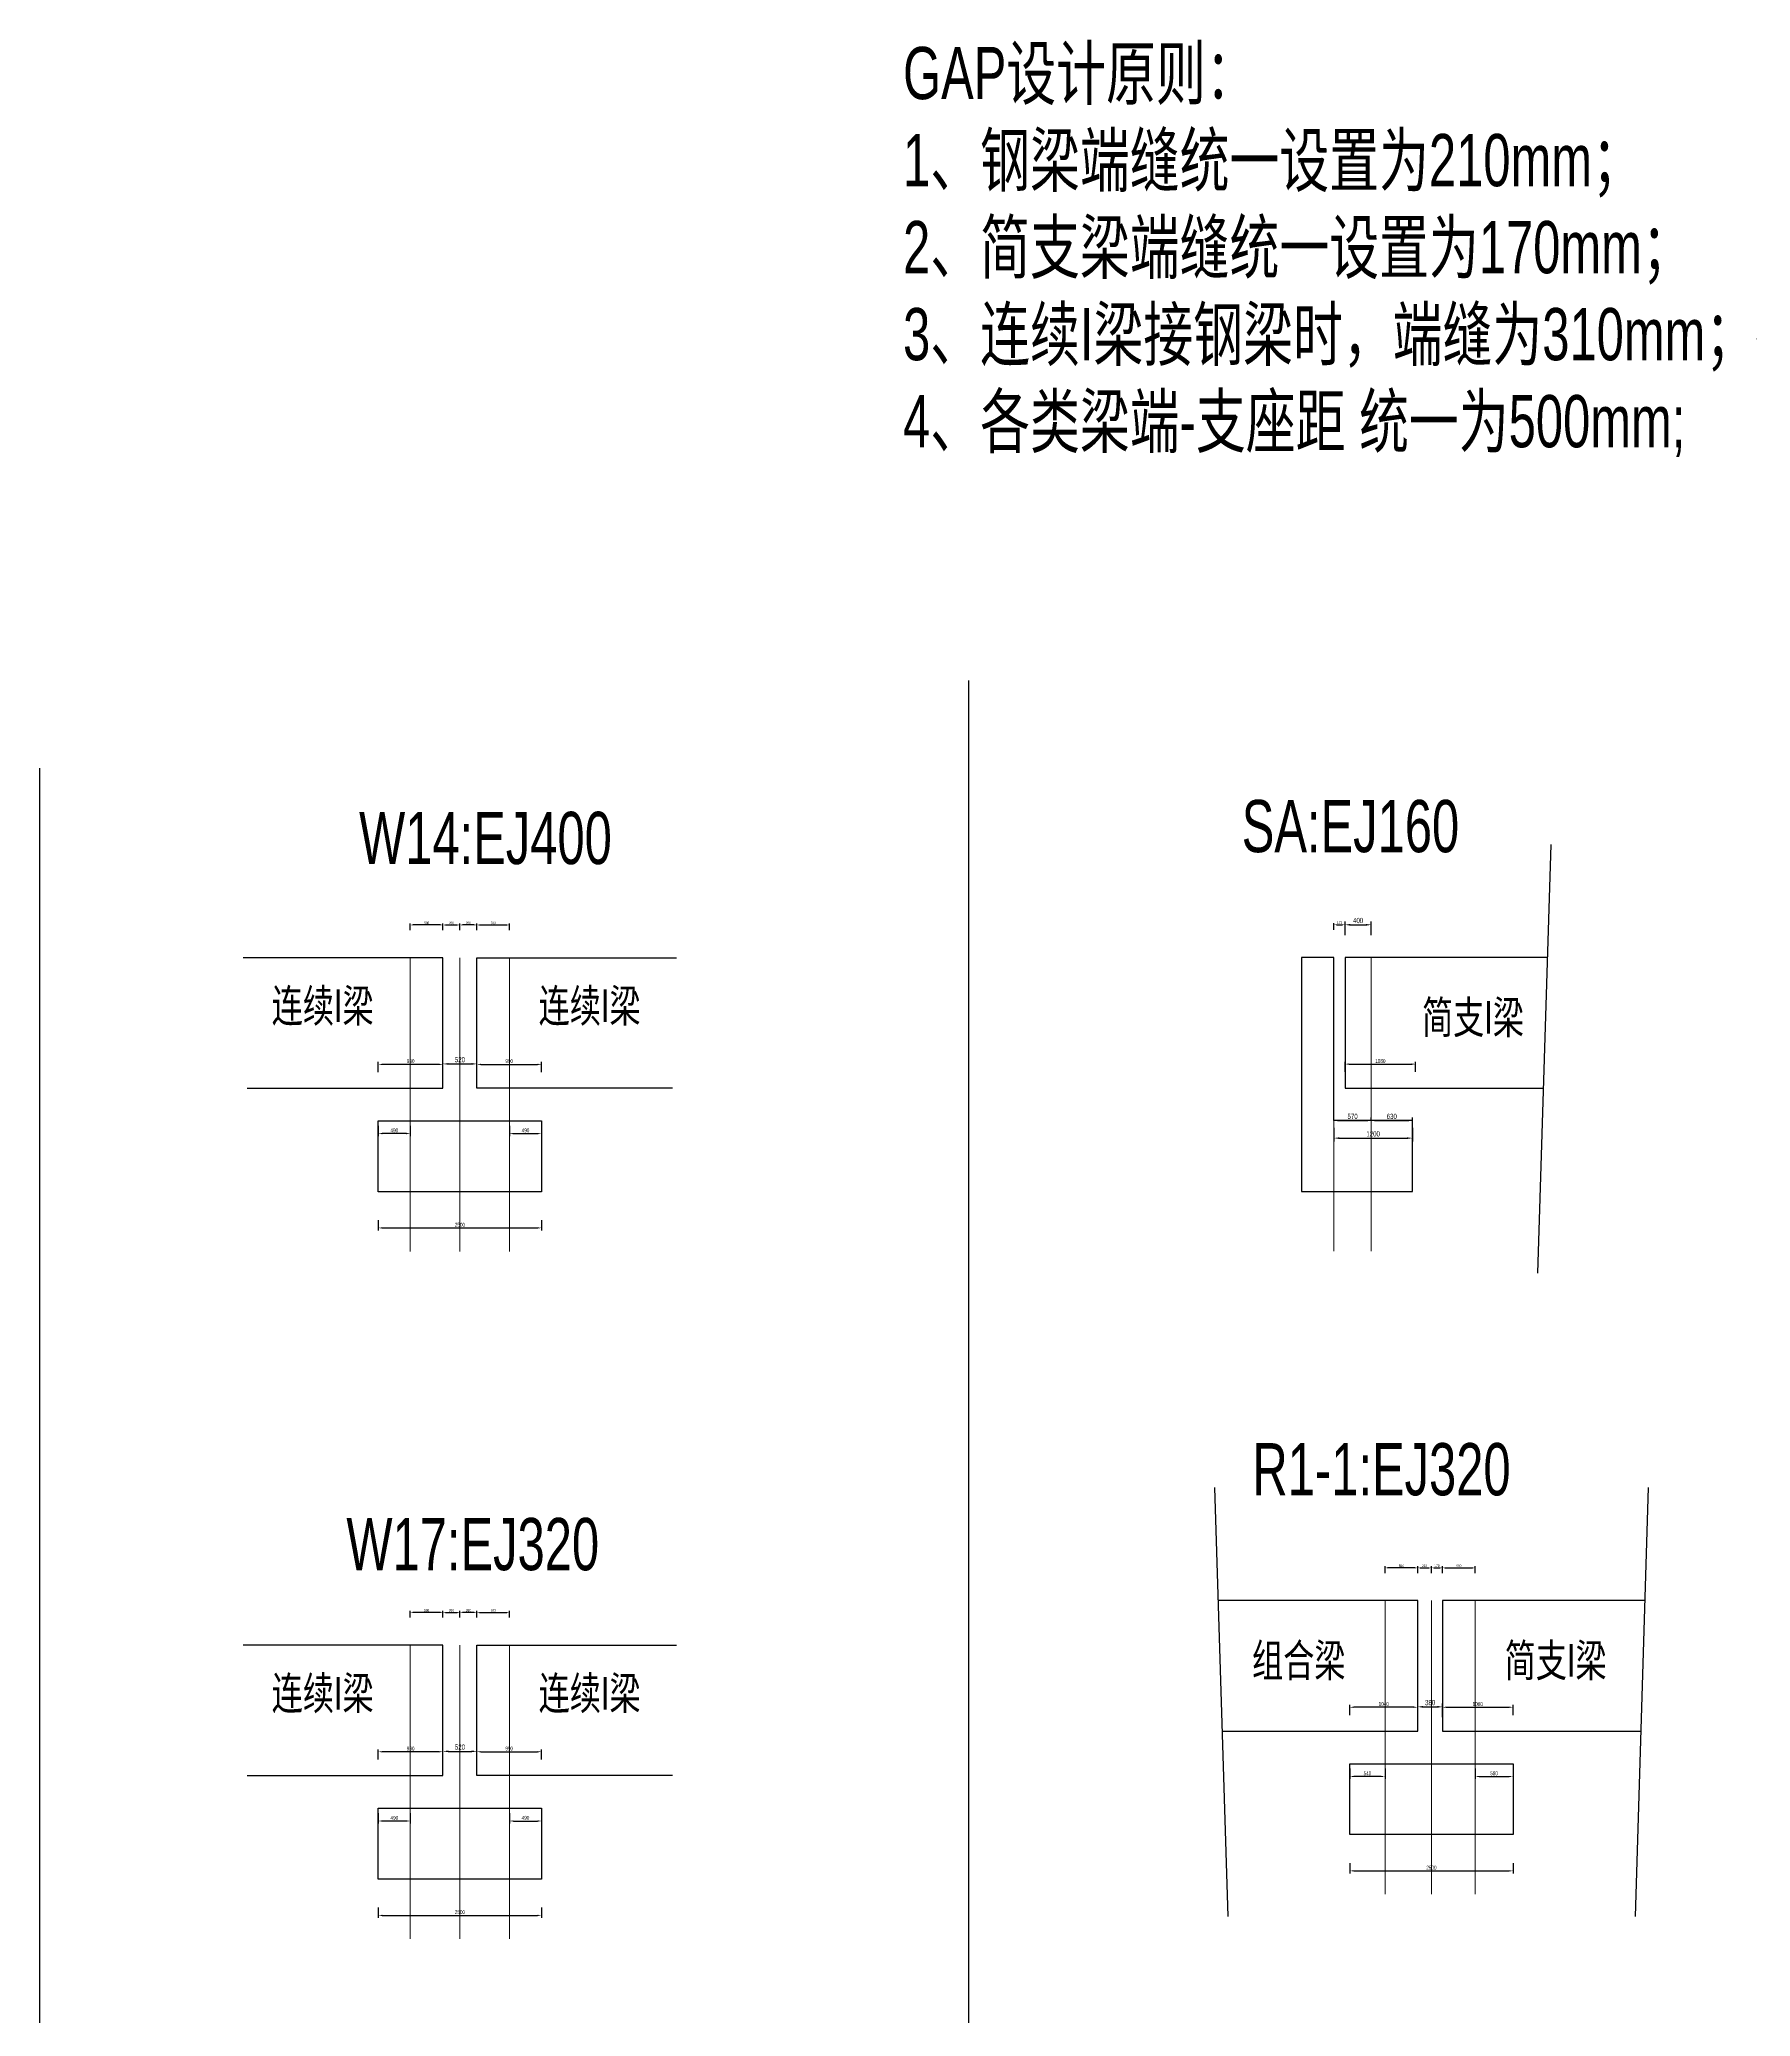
# Model space of a CAD drawing. Header units: metres. Extents: x -46646 to 70989, y -45883 to 20242.
# Drawn here: x -46646 to -20440, y -10048 to 20242 of the extents above; entities that cross this region are included whole.
import ezdxf

# ---------------------------------------------------------------- set-up
doc = ezdxf.new("R2010")
doc.units = ezdxf.units.M
for name, color, linetype, lineweight in [('H标注', 3, 'Continuous', 9), ('H粗线', 4, 'Continuous', 30), ('H设计线', 1, 'Continuous', 15)]:
    doc.layers.add(name, color=color, linetype=linetype, lineweight=lineweight)
doc.styles.add('H仿宋', font='FS_GB2312.ttf', dxfattribs={"width": 0.7})
doc.styles.add('MtXpl__GB2312', font='FS_GB2312.ttf')
doc.dimstyles.new('Annotative', dxfattribs={"dimscale": 0, "dimtxt": 2, "dimasz": 2, "dimexe": 1.25, "dimexo": 0.625, "dimtad": 1, "dimtxsty": 'H仿宋', "dimcen": 2.5, "dimadec": 0, "dimazin": 0, "dimtfac": 1, "dimtmove": 0, "dimatfit": 3, "dimfxl": 4, "dimfxlon": 1, "dimarcsym": 0})

# ---------------------------------------------------------------- blocks, each defined once
blk = doc.blocks.new('*D80')
at = {"layer": 'Defpoints', "color": 0}
for p in [(-25327, -3175), (-25537, -3676), (-25327, -3676)]:
    blk.add_point(p, dxfattribs=at)
at = {"layer": 'H标注', "color": 0, "lineweight": -2}
for p, q in [((-25537, -3255), (-25537, -3150)), ((-25497, -3175), (-25367, -3175)), ((-25327, -3255), (-25327, -3150))]:
    blk.add_line(p, q, dxfattribs=at)
at = {"layer": 'H标注', "color": 0}
for points in [[(-25497, -3168), (-25497, -3182), (-25537, -3175)], [(-25367, -3168), (-25367, -3182), (-25327, -3175)]]:
    blk.add_solid(points, dxfattribs=at)
at = {"layer": 'H标注', "color": 0, "insert": (-25432, -3143), "char_height": 40, "attachment_point": 5, "style": 'H仿宋'}
blk.add_mtext('210', dxfattribs=at)
blk = doc.blocks.new('*D85')
at = {"layer": 'Defpoints', "color": 0}
for p in [(-25157, -3175), (-25327, -3676), (-25157, -3676)]:
    blk.add_point(p, dxfattribs=at)
at = {"layer": 'H标注', "color": 0, "lineweight": -2}
for p, q in [((-25327, -3255), (-25327, -3150)), ((-25287, -3175), (-25197, -3175)), ((-25157, -3255), (-25157, -3150))]:
    blk.add_line(p, q, dxfattribs=at)
at = {"layer": 'H标注', "color": 0}
for points in [[(-25287, -3168), (-25287, -3182), (-25327, -3175)], [(-25197, -3168), (-25197, -3182), (-25157, -3175)]]:
    blk.add_solid(points, dxfattribs=at)
at = {"layer": 'H标注', "color": 0, "insert": (-25242, -3143), "char_height": 40, "attachment_point": 5, "style": 'H仿宋'}
blk.add_mtext('170', dxfattribs=at)
blk = doc.blocks.new('*D88')
at = {"layer": 'Defpoints', "color": 0}
for p in [(-24657, -3175), (-25157, -3676), (-24657, -3676)]:
    blk.add_point(p, dxfattribs=at)
at = {"layer": 'H标注', "color": 0, "lineweight": -2}
for p, q in [((-25157, -3255), (-25157, -3150)), ((-25117, -3175), (-24697, -3175)), ((-24657, -3255), (-24657, -3150))]:
    blk.add_line(p, q, dxfattribs=at)
at = {"layer": 'H标注', "color": 0}
for points in [[(-25117, -3168), (-25117, -3182), (-25157, -3175)], [(-24697, -3168), (-24697, -3182), (-24657, -3175)]]:
    blk.add_solid(points, dxfattribs=at)
at = {"layer": 'H标注', "color": 0, "insert": (-24907, -3143), "char_height": 40, "attachment_point": 5, "style": 'H仿宋'}
blk.add_mtext('500', dxfattribs=at)
blk = doc.blocks.new('*D91')
at = {"layer": 'Defpoints', "color": 0}
for p in [(-26037, -3175), (-26037, -3676), (-25537, -3676)]:
    blk.add_point(p, dxfattribs=at)
at = {"layer": 'H标注', "color": 0, "lineweight": -2}
for p, q in [((-26037, -3255), (-26037, -3150)), ((-25577, -3175), (-25997, -3175)), ((-25537, -3255), (-25537, -3150))]:
    blk.add_line(p, q, dxfattribs=at)
at = {"layer": 'H标注', "color": 0}
for points in [[(-25997, -3168), (-25997, -3182), (-26037, -3175)], [(-25577, -3168), (-25577, -3182), (-25537, -3175)]]:
    blk.add_solid(points, dxfattribs=at)
at = {"layer": 'H标注', "color": 0, "insert": (-25787, -3143), "char_height": 40, "attachment_point": 5, "style": 'H仿宋'}
blk.add_mtext('500', dxfattribs=at)
blk = doc.blocks.new('*D94')
at = {"layer": 'Defpoints', "color": 0}
for p in [(-26577, -7261), (-24077, -7261), (-24077, -7817)]:
    blk.add_point(p, dxfattribs=at)
at = {"layer": 'H标注', "color": 0, "lineweight": -2}
for p, q in [((-26577, -7697), (-26577, -7855)), ((-26517, -7817), (-24137, -7817)), ((-24077, -7697), (-24077, -7855))]:
    blk.add_line(p, q, dxfattribs=at)
at = {"layer": 'H标注', "color": 0}
for points in [[(-26517, -7807), (-26517, -7827), (-26577, -7817)], [(-24137, -7807), (-24137, -7827), (-24077, -7817)]]:
    blk.add_solid(points, dxfattribs=at)
at = {"layer": 'H标注', "color": 0, "insert": (-25327, -7768), "char_height": 60, "attachment_point": 5, "style": 'H仿宋'}
blk.add_mtext('2500', dxfattribs=at)
blk = doc.blocks.new('*D96')
at = {"layer": 'Defpoints', "color": 0}
for p in [(-26577, -5310), (-25537, -5676), (-26577, -6176)]:
    blk.add_point(p, dxfattribs=at)
at = {"layer": 'H标注', "color": 0, "lineweight": -2}
for p, q in [((-26577, -5430), (-26577, -5273)), ((-25597, -5310), (-26517, -5310)), ((-25537, -5430), (-25537, -5273))]:
    blk.add_line(p, q, dxfattribs=at)
at = {"layer": 'H标注', "color": 0}
for points in [[(-26517, -5300), (-26517, -5320), (-26577, -5310)], [(-25597, -5300), (-25597, -5320), (-25537, -5310)]]:
    blk.add_solid(points, dxfattribs=at)
at = {"layer": 'H标注', "color": 0, "insert": (-26057, -5262), "char_height": 60, "attachment_point": 5, "style": 'H仿宋'}
blk.add_mtext('1040', dxfattribs=at)
blk = doc.blocks.new('*D98')
at = {"layer": 'Defpoints', "color": 0}
for p in [(-24077, -5310), (-25157, -5676), (-24077, -6176)]:
    blk.add_point(p, dxfattribs=at)
at = {"layer": 'H标注', "color": 0, "lineweight": -2}
for p, q in [((-25157, -5430), (-25157, -5273)), ((-25097, -5310), (-24137, -5310)), ((-24077, -5430), (-24077, -5273))]:
    blk.add_line(p, q, dxfattribs=at)
at = {"layer": 'H标注', "color": 0}
for points in [[(-25097, -5300), (-25097, -5320), (-25157, -5310)], [(-24137, -5300), (-24137, -5320), (-24077, -5310)]]:
    blk.add_solid(points, dxfattribs=at)
at = {"layer": 'H标注', "color": 0, "insert": (-24617, -5262), "char_height": 60, "attachment_point": 5, "style": 'H仿宋'}
blk.add_mtext('1080', dxfattribs=at)
blk = doc.blocks.new('*D100')
at = {"layer": 'Defpoints', "color": 0}
for p in [(-26577, -6176), (-26037, -6176), (-26577, -6371)]:
    blk.add_point(p, dxfattribs=at)
at = {"layer": 'H标注', "color": 0, "lineweight": -2}
for p, q in [((-26577, -6251), (-26577, -6409)), ((-26037, -6251), (-26037, -6409)), ((-26097, -6371), (-26517, -6371))]:
    blk.add_line(p, q, dxfattribs=at)
at = {"layer": 'H标注', "color": 0}
for points in [[(-26517, -6361), (-26517, -6381), (-26577, -6371)], [(-26097, -6361), (-26097, -6381), (-26037, -6371)]]:
    blk.add_solid(points, dxfattribs=at)
at = {"layer": 'H标注', "color": 0, "insert": (-26307, -6323), "char_height": 60, "attachment_point": 5, "style": 'H仿宋'}
blk.add_mtext('540', dxfattribs=at)
blk = doc.blocks.new('*D102')
at = {"layer": 'Defpoints', "color": 0}
for p in [(-24657, -6176), (-24077, -6176), (-24077, -6371)]:
    blk.add_point(p, dxfattribs=at)
at = {"layer": 'H标注', "color": 0, "lineweight": -2}
for p, q in [((-24657, -6251), (-24657, -6409)), ((-24077, -6251), (-24077, -6409)), ((-24597, -6371), (-24137, -6371))]:
    blk.add_line(p, q, dxfattribs=at)
at = {"layer": 'H标注', "color": 0}
for points in [[(-24597, -6361), (-24597, -6381), (-24657, -6371)], [(-24137, -6361), (-24137, -6381), (-24077, -6371)]]:
    blk.add_solid(points, dxfattribs=at)
at = {"layer": 'H标注', "color": 0, "insert": (-24367, -6323), "char_height": 60, "attachment_point": 5, "style": 'H仿宋'}
blk.add_mtext('580', dxfattribs=at)
blk = doc.blocks.new('*D83')
at = {"layer": 'Defpoints', "color": 0, "transparency": 16777216}
for p in [(-25157, -5304), (-25537, -5676), (-25157, -5676)]:
    blk.add_point(p, dxfattribs=at)
at = {"layer": 'H标注', "color": 0, "lineweight": -2, "transparency": 16777216}
for p, q in [((-25537, -5464), (-25537, -5254)), ((-25457, -5304), (-25237, -5304)), ((-25157, -5464), (-25157, -5254))]:
    blk.add_line(p, q, dxfattribs=at)
at = {"layer": 'H标注', "color": 0, "transparency": 16777216}
for points in [[(-25457, -5290), (-25457, -5317), (-25537, -5304)], [(-25237, -5290), (-25237, -5317), (-25157, -5304)]]:
    blk.add_solid(points, dxfattribs=at)
at = {"layer": 'H标注', "color": 0, "transparency": 16777216, "insert": (-25347, -5239), "char_height": 80, "attachment_point": 5, "style": 'H仿宋'}
blk.add_mtext('380', dxfattribs=at)
blk = doc.blocks.new('*D152')
at = {"layer": 'Defpoints', "color": 0}
for p in [(-26649, 6679), (-26819, 6178), (-26649, 6178)]:
    blk.add_point(p, dxfattribs=at)
at = {"layer": 'H标注', "color": 0, "lineweight": -2}
for p, q in [((-26819, 6599), (-26819, 6704)), ((-26779, 6679), (-26689, 6679)), ((-26649, 6599), (-26649, 6704))]:
    blk.add_line(p, q, dxfattribs=at)
at = {"layer": 'H标注', "color": 0}
for points in [[(-26779, 6685), (-26779, 6672), (-26819, 6679)], [(-26689, 6685), (-26689, 6672), (-26649, 6679)]]:
    blk.add_solid(points, dxfattribs=at)
at = {"layer": 'H标注', "color": 0, "insert": (-26734, 6711), "char_height": 40, "attachment_point": 5, "style": 'H仿宋'}
blk.add_mtext('170', dxfattribs=at)
blk = doc.blocks.new('*D155')
at = {"layer": 'Defpoints', "color": 0}
for p in [(-25569, 4544), (-26649, 4178), (-25569, 3678)]:
    blk.add_point(p, dxfattribs=at)
at = {"layer": 'H标注', "color": 0, "lineweight": -2}
for p, q in [((-26649, 4424), (-26649, 4581)), ((-26589, 4544), (-25629, 4544)), ((-25569, 4424), (-25569, 4581))]:
    blk.add_line(p, q, dxfattribs=at)
at = {"layer": 'H标注', "color": 0}
for points in [[(-26589, 4554), (-26589, 4534), (-26649, 4544)], [(-25629, 4554), (-25629, 4534), (-25569, 4544)]]:
    blk.add_solid(points, dxfattribs=at)
at = {"layer": 'H标注', "color": 0, "insert": (-26109, 4592), "char_height": 60, "attachment_point": 5, "style": 'H仿宋'}
blk.add_mtext('1080', dxfattribs=at)
blk = doc.blocks.new('*D157')
at = {"layer": 'Defpoints', "color": 0, "transparency": 16777216}
for p in [(-26249, 6679), (-26649, 4178), (-26249, 4178)]:
    blk.add_point(p, dxfattribs=at)
at = {"layer": 'H标注', "color": 0, "lineweight": -2, "transparency": 16777216}
for p, q in [((-26649, 6519), (-26649, 6729)), ((-26569, 6679), (-26329, 6679)), ((-26249, 6519), (-26249, 6729))]:
    blk.add_line(p, q, dxfattribs=at)
at = {"layer": 'H标注', "color": 0, "transparency": 16777216}
for points in [[(-26569, 6692), (-26569, 6665), (-26649, 6679)], [(-26329, 6692), (-26329, 6665), (-26249, 6679)]]:
    blk.add_solid(points, dxfattribs=at)
at = {"layer": 'H标注', "color": 0, "transparency": 16777216, "insert": (-26449, 6744), "char_height": 80, "attachment_point": 5, "style": 'H仿宋'}
blk.add_mtext('400', dxfattribs=at)
blk = doc.blocks.new('*D158')
at = {"layer": 'Defpoints', "color": 0, "transparency": 16777216}
for p in [(-26819, 3678), (-25619, 3678), (-25619, 3410)]:
    blk.add_point(p, dxfattribs=at)
at = {"layer": 'H标注', "color": 0, "lineweight": -2, "transparency": 16777216}
for p, q in [((-26819, 3570), (-26819, 3360)), ((-26739, 3410), (-25699, 3410)), ((-25619, 3570), (-25619, 3360))]:
    blk.add_line(p, q, dxfattribs=at)
at = {"layer": 'H标注', "color": 0, "transparency": 16777216}
for points in [[(-26739, 3423), (-26739, 3397), (-26819, 3410)], [(-25699, 3423), (-25699, 3397), (-25619, 3410)]]:
    blk.add_solid(points, dxfattribs=at)
at = {"layer": 'H标注', "color": 0, "transparency": 16777216, "insert": (-26219, 3475), "char_height": 80, "attachment_point": 5, "style": 'H仿宋'}
blk.add_mtext('1200', dxfattribs=at)
blk = doc.blocks.new('*D159')
at = {"layer": 'Defpoints', "color": 0, "transparency": 16777216}
for p in [(-26819, 3678), (-26249, 3678), (-26249, 3678)]:
    blk.add_point(p, dxfattribs=at)
at = {"layer": 'H标注', "color": 0, "lineweight": -2, "transparency": 16777216}
for p, q in [((-26819, 3678), (-26819, 3728)), ((-26739, 3678), (-26329, 3678)), ((-26249, 3678), (-26249, 3728))]:
    blk.add_line(p, q, dxfattribs=at)
at = {"layer": 'H标注', "color": 0, "transparency": 16777216}
for points in [[(-26739, 3691), (-26739, 3665), (-26819, 3678)], [(-26329, 3691), (-26329, 3665), (-26249, 3678)]]:
    blk.add_solid(points, dxfattribs=at)
at = {"layer": 'H标注', "color": 0, "transparency": 16777216, "insert": (-26534, 3743), "char_height": 80, "attachment_point": 5, "style": 'H仿宋'}
blk.add_mtext('570', dxfattribs=at)
blk = doc.blocks.new('*D160')
at = {"layer": 'Defpoints', "color": 0, "transparency": 16777216}
for p in [(-26249, 3678), (-25619, 3678), (-25619, 3678)]:
    blk.add_point(p, dxfattribs=at)
at = {"layer": 'H标注', "color": 0, "lineweight": -2, "transparency": 16777216}
for p, q in [((-26249, 3678), (-26249, 3728)), ((-26169, 3678), (-25699, 3678)), ((-25619, 3678), (-25619, 3728))]:
    blk.add_line(p, q, dxfattribs=at)
at = {"layer": 'H标注', "color": 0, "transparency": 16777216}
for points in [[(-26169, 3691), (-26169, 3665), (-26249, 3678)], [(-25699, 3691), (-25699, 3665), (-25619, 3678)]]:
    blk.add_solid(points, dxfattribs=at)
at = {"layer": 'H标注', "color": 0, "transparency": 16777216, "insert": (-25934, 3743), "char_height": 80, "attachment_point": 5, "style": 'H仿宋'}
blk.add_mtext('630', dxfattribs=at)
blk = doc.blocks.new('*D170')
at = {"layer": 'Defpoints', "color": 0}
for p in [(-40207, 6676), (-40467, 6175), (-40207, 6175)]:
    blk.add_point(p, dxfattribs=at)
at = {"layer": 'H标注', "color": 0, "lineweight": -2}
for p, q in [((-40467, 6596), (-40467, 6701)), ((-40427, 6676), (-40247, 6676)), ((-40207, 6596), (-40207, 6701))]:
    blk.add_line(p, q, dxfattribs=at)
at = {"layer": 'H标注', "color": 0}
for points in [[(-40427, 6682), (-40427, 6669), (-40467, 6676)], [(-40247, 6682), (-40247, 6669), (-40207, 6676)]]:
    blk.add_solid(points, dxfattribs=at)
at = {"layer": 'H标注', "color": 0, "insert": (-40337, 6708), "char_height": 40, "attachment_point": 5, "style": 'H仿宋'}
blk.add_mtext('260', dxfattribs=at)
blk = doc.blocks.new('*D173')
at = {"layer": 'Defpoints', "color": 0}
for p in [(-40967, 6676), (-40967, 6175), (-40467, 6175)]:
    blk.add_point(p, dxfattribs=at)
at = {"layer": 'H标注', "color": 0, "lineweight": -2}
for p, q in [((-40967, 6596), (-40967, 6701)), ((-40507, 6676), (-40927, 6676)), ((-40467, 6596), (-40467, 6701))]:
    blk.add_line(p, q, dxfattribs=at)
at = {"layer": 'H标注', "color": 0}
for points in [[(-40927, 6682), (-40927, 6669), (-40967, 6676)], [(-40507, 6682), (-40507, 6669), (-40467, 6676)]]:
    blk.add_solid(points, dxfattribs=at)
at = {"layer": 'H标注', "color": 0, "insert": (-40717, 6708), "char_height": 40, "attachment_point": 5, "style": 'H仿宋'}
blk.add_mtext('500', dxfattribs=at)
blk = doc.blocks.new('*D176')
at = {"layer": 'Defpoints', "color": 0}
for p in [(-41457, 2589), (-38957, 2589), (-38957, 2034)]:
    blk.add_point(p, dxfattribs=at)
at = {"layer": 'H标注', "color": 0, "lineweight": -2}
for p, q in [((-41457, 2154), (-41457, 1996)), ((-38957, 2154), (-38957, 1996)), ((-41397, 2034), (-39017, 2034))]:
    blk.add_line(p, q, dxfattribs=at)
at = {"layer": 'H标注', "color": 0}
for points in [[(-41397, 2044), (-41397, 2024), (-41457, 2034)], [(-39017, 2044), (-39017, 2024), (-38957, 2034)]]:
    blk.add_solid(points, dxfattribs=at)
at = {"layer": 'H标注', "color": 0, "insert": (-40207, 2082), "char_height": 60, "attachment_point": 5, "style": 'H仿宋'}
blk.add_mtext('2500', dxfattribs=at)
blk = doc.blocks.new('*D178')
at = {"layer": 'Defpoints', "color": 0}
for p in [(-41457, 4540), (-40467, 4175), (-41457, 3675)]:
    blk.add_point(p, dxfattribs=at)
at = {"layer": 'H标注', "color": 0, "lineweight": -2}
for p, q in [((-41457, 4420), (-41457, 4578)), ((-40467, 4420), (-40467, 4578)), ((-40527, 4540), (-41397, 4540))]:
    blk.add_line(p, q, dxfattribs=at)
at = {"layer": 'H标注', "color": 0}
for points in [[(-41397, 4550), (-41397, 4530), (-41457, 4540)], [(-40527, 4550), (-40527, 4530), (-40467, 4540)]]:
    blk.add_solid(points, dxfattribs=at)
at = {"layer": 'H标注', "color": 0, "insert": (-40962, 4589), "char_height": 60, "attachment_point": 5, "style": 'H仿宋'}
blk.add_mtext('990', dxfattribs=at)
blk = doc.blocks.new('*D180')
at = {"layer": 'Defpoints', "color": 0}
for p in [(-41457, 3675), (-40967, 3675), (-41457, 3479)]:
    blk.add_point(p, dxfattribs=at)
at = {"layer": 'H标注', "color": 0, "lineweight": -2}
for p, q in [((-41457, 3599), (-41457, 3442)), ((-41027, 3479), (-41397, 3479)), ((-40967, 3599), (-40967, 3442))]:
    blk.add_line(p, q, dxfattribs=at)
at = {"layer": 'H标注', "color": 0}
for points in [[(-41397, 3489), (-41397, 3469), (-41457, 3479)], [(-41027, 3489), (-41027, 3469), (-40967, 3479)]]:
    blk.add_solid(points, dxfattribs=at)
at = {"layer": 'H标注', "color": 0, "insert": (-41212, 3528), "char_height": 60, "attachment_point": 5, "style": 'H仿宋'}
blk.add_mtext('490', dxfattribs=at)
blk = doc.blocks.new('*D182')
at = {"layer": 'Defpoints', "color": 0}
for p in [(-39447, 3675), (-38957, 3675), (-38957, 3479)]:
    blk.add_point(p, dxfattribs=at)
at = {"layer": 'H标注', "color": 0, "lineweight": -2}
for p, q in [((-39447, 3599), (-39447, 3442)), ((-39387, 3479), (-39017, 3479)), ((-38957, 3599), (-38957, 3442))]:
    blk.add_line(p, q, dxfattribs=at)
at = {"layer": 'H标注', "color": 0}
for points in [[(-39387, 3489), (-39387, 3469), (-39447, 3479)], [(-39017, 3489), (-39017, 3469), (-38957, 3479)]]:
    blk.add_solid(points, dxfattribs=at)
at = {"layer": 'H标注', "color": 0, "insert": (-39202, 3528), "char_height": 60, "attachment_point": 5, "style": 'H仿宋'}
blk.add_mtext('490', dxfattribs=at)
blk = doc.blocks.new('*D184')
at = {"layer": 'Defpoints', "color": 0, "transparency": 16777216}
for p in [(-39947, 4547), (-40467, 4175), (-39947, 4199)]:
    blk.add_point(p, dxfattribs=at)
at = {"layer": 'H标注', "color": 0, "lineweight": -2, "transparency": 16777216}
for p, q in [((-40467, 4387), (-40467, 4597)), ((-40387, 4547), (-40027, 4547)), ((-39947, 4387), (-39947, 4597))]:
    blk.add_line(p, q, dxfattribs=at)
at = {"layer": 'H标注', "color": 0, "transparency": 16777216}
for points in [[(-40387, 4560), (-40387, 4534), (-40467, 4547)], [(-40027, 4560), (-40027, 4534), (-39947, 4547)]]:
    blk.add_solid(points, dxfattribs=at)
at = {"layer": 'H标注', "color": 0, "transparency": 16777216, "insert": (-40207, 4612), "char_height": 80, "attachment_point": 5, "style": 'H仿宋'}
blk.add_mtext('520', dxfattribs=at)
blk = doc.blocks.new('*D186')
at = {"layer": 'Defpoints', "color": 0}
for p in [(-39447, 6676), (-39947, 6175), (-39447, 6175)]:
    blk.add_point(p, dxfattribs=at)
at = {"layer": 'H标注', "color": 0, "lineweight": -2}
for p, q in [((-39947, 6596), (-39947, 6701)), ((-39907, 6676), (-39487, 6676)), ((-39447, 6596), (-39447, 6701))]:
    blk.add_line(p, q, dxfattribs=at)
at = {"layer": 'H标注', "color": 0}
for points in [[(-39907, 6682), (-39907, 6669), (-39947, 6676)], [(-39487, 6682), (-39487, 6669), (-39447, 6676)]]:
    blk.add_solid(points, dxfattribs=at)
at = {"layer": 'H标注', "color": 0, "insert": (-39697, 6708), "char_height": 40, "attachment_point": 5, "style": 'H仿宋'}
blk.add_mtext('500', dxfattribs=at)
blk = doc.blocks.new('*D189')
at = {"layer": 'Defpoints', "color": 0}
for p in [(-38957, 4540), (-39947, 4175), (-38957, 3675)]:
    blk.add_point(p, dxfattribs=at)
at = {"layer": 'H标注', "color": 0, "lineweight": -2}
for p, q in [((-39947, 4420), (-39947, 4578)), ((-38957, 4420), (-38957, 4578)), ((-39887, 4540), (-39017, 4540))]:
    blk.add_line(p, q, dxfattribs=at)
at = {"layer": 'H标注', "color": 0}
for points in [[(-39887, 4550), (-39887, 4530), (-39947, 4540)], [(-39017, 4550), (-39017, 4530), (-38957, 4540)]]:
    blk.add_solid(points, dxfattribs=at)
at = {"layer": 'H标注', "color": 0, "insert": (-39452, 4589), "char_height": 60, "attachment_point": 5, "style": 'H仿宋'}
blk.add_mtext('990', dxfattribs=at)
blk = doc.blocks.new('*D191')
at = {"layer": 'Defpoints', "color": 0}
for p in [(-40207, 6676), (-40207, 6175), (-39947, 6175)]:
    blk.add_point(p, dxfattribs=at)
at = {"layer": 'H标注', "color": 0, "lineweight": -2}
for p, q in [((-40207, 6596), (-40207, 6701)), ((-39987, 6676), (-40167, 6676)), ((-39947, 6596), (-39947, 6701))]:
    blk.add_line(p, q, dxfattribs=at)
at = {"layer": 'H标注', "color": 0}
for points in [[(-40167, 6682), (-40167, 6669), (-40207, 6676)], [(-39987, 6682), (-39987, 6669), (-39947, 6676)]]:
    blk.add_solid(points, dxfattribs=at)
at = {"layer": 'H标注', "color": 0, "insert": (-40077, 6708), "char_height": 40, "attachment_point": 5, "style": 'H仿宋'}
blk.add_mtext('260', dxfattribs=at)
blk = doc.blocks.new('*D195')
at = {"layer": 'Defpoints', "color": 0}
for p in [(-40207, -3857), (-40467, -4358), (-40207, -4358)]:
    blk.add_point(p, dxfattribs=at)
at = {"layer": 'H标注', "color": 0, "lineweight": -2}
for p, q in [((-40467, -3937), (-40467, -3832)), ((-40427, -3857), (-40247, -3857)), ((-40207, -3937), (-40207, -3832))]:
    blk.add_line(p, q, dxfattribs=at)
at = {"layer": 'H标注', "color": 0}
for points in [[(-40427, -3850), (-40427, -3864), (-40467, -3857)], [(-40247, -3850), (-40247, -3864), (-40207, -3857)]]:
    blk.add_solid(points, dxfattribs=at)
at = {"layer": 'H标注', "color": 0, "insert": (-40337, -3825), "char_height": 40, "attachment_point": 5, "style": 'H仿宋'}
blk.add_mtext('260', dxfattribs=at)
blk = doc.blocks.new('*D198')
at = {"layer": 'Defpoints', "color": 0}
for p in [(-40967, -3857), (-40967, -4358), (-40467, -4358)]:
    blk.add_point(p, dxfattribs=at)
at = {"layer": 'H标注', "color": 0, "lineweight": -2}
for p, q in [((-40967, -3937), (-40967, -3832)), ((-40507, -3857), (-40927, -3857)), ((-40467, -3937), (-40467, -3832))]:
    blk.add_line(p, q, dxfattribs=at)
at = {"layer": 'H标注', "color": 0}
for points in [[(-40927, -3850), (-40927, -3864), (-40967, -3857)], [(-40507, -3850), (-40507, -3864), (-40467, -3857)]]:
    blk.add_solid(points, dxfattribs=at)
at = {"layer": 'H标注', "color": 0, "insert": (-40717, -3825), "char_height": 40, "attachment_point": 5, "style": 'H仿宋'}
blk.add_mtext('500', dxfattribs=at)
blk = doc.blocks.new('*D201')
at = {"layer": 'Defpoints', "color": 0}
for p in [(-41457, -7943), (-38957, -7943), (-38957, -8499)]:
    blk.add_point(p, dxfattribs=at)
at = {"layer": 'H标注', "color": 0, "lineweight": -2}
for p, q in [((-41457, -8379), (-41457, -8536)), ((-38957, -8379), (-38957, -8536)), ((-41397, -8499), (-39017, -8499))]:
    blk.add_line(p, q, dxfattribs=at)
at = {"layer": 'H标注', "color": 0}
for points in [[(-41397, -8489), (-41397, -8509), (-41457, -8499)], [(-39017, -8489), (-39017, -8509), (-38957, -8499)]]:
    blk.add_solid(points, dxfattribs=at)
at = {"layer": 'H标注', "color": 0, "insert": (-40207, -8450), "char_height": 60, "attachment_point": 5, "style": 'H仿宋'}
blk.add_mtext('2500', dxfattribs=at)
blk = doc.blocks.new('*D203')
at = {"layer": 'Defpoints', "color": 0}
for p in [(-41457, -5992), (-40467, -6358), (-41457, -6858)]:
    blk.add_point(p, dxfattribs=at)
at = {"layer": 'H标注', "color": 0, "lineweight": -2}
for p, q in [((-41457, -6112), (-41457, -5955)), ((-40527, -5992), (-41397, -5992)), ((-40467, -6112), (-40467, -5955))]:
    blk.add_line(p, q, dxfattribs=at)
at = {"layer": 'H标注', "color": 0}
for points in [[(-41397, -5982), (-41397, -6002), (-41457, -5992)], [(-40527, -5982), (-40527, -6002), (-40467, -5992)]]:
    blk.add_solid(points, dxfattribs=at)
at = {"layer": 'H标注', "color": 0, "insert": (-40962, -5943), "char_height": 60, "attachment_point": 5, "style": 'H仿宋'}
blk.add_mtext('990', dxfattribs=at)
blk = doc.blocks.new('*D205')
at = {"layer": 'Defpoints', "color": 0}
for p in [(-41457, -6858), (-40967, -6858), (-41457, -7053)]:
    blk.add_point(p, dxfattribs=at)
at = {"layer": 'H标注', "color": 0, "lineweight": -2}
for p, q in [((-41457, -6933), (-41457, -7091)), ((-40967, -6933), (-40967, -7091)), ((-41027, -7053), (-41397, -7053))]:
    blk.add_line(p, q, dxfattribs=at)
at = {"layer": 'H标注', "color": 0}
for points in [[(-41397, -7043), (-41397, -7063), (-41457, -7053)], [(-41027, -7043), (-41027, -7063), (-40967, -7053)]]:
    blk.add_solid(points, dxfattribs=at)
at = {"layer": 'H标注', "color": 0, "insert": (-41212, -7005), "char_height": 60, "attachment_point": 5, "style": 'H仿宋'}
blk.add_mtext('490', dxfattribs=at)
blk = doc.blocks.new('*D207')
at = {"layer": 'Defpoints', "color": 0}
for p in [(-39447, -6858), (-38957, -6858), (-38957, -7053)]:
    blk.add_point(p, dxfattribs=at)
at = {"layer": 'H标注', "color": 0, "lineweight": -2}
for p, q in [((-39447, -6933), (-39447, -7091)), ((-38957, -6933), (-38957, -7091)), ((-39387, -7053), (-39017, -7053))]:
    blk.add_line(p, q, dxfattribs=at)
at = {"layer": 'H标注', "color": 0}
for points in [[(-39387, -7043), (-39387, -7063), (-39447, -7053)], [(-39017, -7043), (-39017, -7063), (-38957, -7053)]]:
    blk.add_solid(points, dxfattribs=at)
at = {"layer": 'H标注', "color": 0, "insert": (-39202, -7005), "char_height": 60, "attachment_point": 5, "style": 'H仿宋'}
blk.add_mtext('490', dxfattribs=at)
blk = doc.blocks.new('*D209')
at = {"layer": 'Defpoints', "color": 0, "transparency": 16777216}
for p in [(-39947, -5986), (-40467, -6358), (-39947, -6334)]:
    blk.add_point(p, dxfattribs=at)
at = {"layer": 'H标注', "color": 0, "lineweight": -2, "transparency": 16777216}
for p, q in [((-40467, -6146), (-40467, -5936)), ((-40387, -5986), (-40027, -5986)), ((-39947, -6146), (-39947, -5936))]:
    blk.add_line(p, q, dxfattribs=at)
at = {"layer": 'H标注', "color": 0, "transparency": 16777216}
for points in [[(-40387, -5972), (-40387, -5999), (-40467, -5986)], [(-40027, -5972), (-40027, -5999), (-39947, -5986)]]:
    blk.add_solid(points, dxfattribs=at)
at = {"layer": 'H标注', "color": 0, "transparency": 16777216, "insert": (-40207, -5921), "char_height": 80, "attachment_point": 5, "style": 'H仿宋'}
blk.add_mtext('520', dxfattribs=at)
blk = doc.blocks.new('*D211')
at = {"layer": 'Defpoints', "color": 0}
for p in [(-39447, -3857), (-39947, -4358), (-39447, -4358)]:
    blk.add_point(p, dxfattribs=at)
at = {"layer": 'H标注', "color": 0, "lineweight": -2}
for p, q in [((-39947, -3937), (-39947, -3832)), ((-39907, -3857), (-39487, -3857)), ((-39447, -3937), (-39447, -3832))]:
    blk.add_line(p, q, dxfattribs=at)
at = {"layer": 'H标注', "color": 0}
for points in [[(-39907, -3850), (-39907, -3864), (-39947, -3857)], [(-39487, -3850), (-39487, -3864), (-39447, -3857)]]:
    blk.add_solid(points, dxfattribs=at)
at = {"layer": 'H标注', "color": 0, "insert": (-39697, -3825), "char_height": 40, "attachment_point": 5, "style": 'H仿宋'}
blk.add_mtext('500', dxfattribs=at)
blk = doc.blocks.new('*D214')
at = {"layer": 'Defpoints', "color": 0}
for p in [(-38957, -5992), (-39947, -6358), (-38957, -6858)]:
    blk.add_point(p, dxfattribs=at)
at = {"layer": 'H标注', "color": 0, "lineweight": -2}
for p, q in [((-39947, -6112), (-39947, -5955)), ((-39887, -5992), (-39017, -5992)), ((-38957, -6112), (-38957, -5955))]:
    blk.add_line(p, q, dxfattribs=at)
at = {"layer": 'H标注', "color": 0}
for points in [[(-39887, -5982), (-39887, -6002), (-39947, -5992)], [(-39017, -5982), (-39017, -6002), (-38957, -5992)]]:
    blk.add_solid(points, dxfattribs=at)
at = {"layer": 'H标注', "color": 0, "insert": (-39452, -5943), "char_height": 60, "attachment_point": 5, "style": 'H仿宋'}
blk.add_mtext('990', dxfattribs=at)
blk = doc.blocks.new('*D216')
at = {"layer": 'Defpoints', "color": 0}
for p in [(-40207, -3857), (-40207, -4358), (-39947, -4358)]:
    blk.add_point(p, dxfattribs=at)
at = {"layer": 'H标注', "color": 0, "lineweight": -2}
for p, q in [((-40207, -3937), (-40207, -3832)), ((-39987, -3857), (-40167, -3857)), ((-39947, -3937), (-39947, -3832))]:
    blk.add_line(p, q, dxfattribs=at)
at = {"layer": 'H标注', "color": 0}
for points in [[(-40167, -3850), (-40167, -3864), (-40207, -3857)], [(-39987, -3850), (-39987, -3864), (-39947, -3857)]]:
    blk.add_solid(points, dxfattribs=at)
at = {"layer": 'H标注', "color": 0, "insert": (-40077, -3825), "char_height": 40, "attachment_point": 5, "style": 'H仿宋'}
blk.add_mtext('260', dxfattribs=at)

msp = doc.modelspace()

# ---------------------------------------------------------------- linework, layer by layer
at = {"color": 1}
for p, q in [((-32417.516, 10419.33), (-32417.516, -44744.776)), ((-46645.75, 9077.517), (-46645.75, -45883.423))]:
    msp.add_line(p, q, dxfattribs=at)
for p, q in [((-23496.707, 7911.286), (-23700.324, 1338.601)), ((-28649.34, -1942.609), (-28445.723, -8515.294)), ((-22004.85, -1942.609), (-22208.467, -8515.294))]:
    msp.add_line(p, q)
at = {"layer": 'H粗线'}
for points in [[(-43463.61, 4174.617), (-40467.025, 4174.617), (-40467.025, 6174.617), (-43525.569, 6174.617)], [(-36950.439, 4174.617), (-39947.025, 4174.617), (-39947.025, 6174.617), (-36888.48, 6174.617)], [(-23550.408, 6177.846), (-26648.952, 6177.846), (-26648.952, 4177.846), (-23612.366, 4177.846)], [(-28533.68, -5676.049), (-25537.095, -5676.049), (-25537.095, -3676.049), (-28595.639, -3676.049)], [(-22058.551, -3676.049), (-25157.095, -3676.049), (-25157.095, -5676.049), (-22120.509, -5676.049)], [(-43463.61, -6357.95), (-40467.025, -6357.95), (-40467.025, -4357.95), (-43525.569, -4357.95)], [(-36950.439, -6357.95), (-39947.025, -6357.95), (-39947.025, -4357.95), (-36888.48, -4357.95)]]:
    msp.add_lwpolyline(points, dxfattribs=at)
for points in [[(-27318.952, 2592.437), (-25618.952, 2592.437), (-25618.952, 3677.846), (-26818.952, 3677.846), (-26818.952, 4177.846), (-26818.952, 6177.846), (-27318.952, 6177.846)], [(-41457.025, 3674.617), (-38957.025, 3674.617), (-38957.025, 2589.208), (-41457.025, 2589.208)], [(-26577.095, -6176.049), (-24077.095, -6176.049), (-24077.095, -7261.458), (-26577.095, -7261.458)], [(-41457.025, -6857.95), (-38957.025, -6857.95), (-38957.025, -7943.36), (-41457.025, -7943.36)]]:
    msp.add_lwpolyline(points, close=True, dxfattribs=at)
at = {"layer": 'H设计线'}
for p, q in [((-40967.025, 6174.617), (-40967.025, 1674.617)), ((-40207.025, 6174.617), (-40207.025, 1674.617)), ((-39447.025, 6174.617), (-39447.025, 1674.617)), ((-26818.952, 6177.846), (-26818.952, 1677.846)), ((-26248.952, 6177.846), (-26248.952, 1677.846)), ((-26037.095, -3676.049), (-26037.095, -8176.049)), ((-25327.095, -3676.049), (-25327.095, -8176.049)), ((-24657.095, -3676.049), (-24657.095, -8176.049)), ((-40967.025, -4357.95), (-40967.025, -8857.95)), ((-40207.025, -4357.95), (-40207.025, -8857.95)), ((-39447.025, -4357.95), (-39447.025, -8857.95))]:
    msp.add_line(p, q, dxfattribs=at)

# ---------------------------------------------------------------- texts
at = {"layer": 'H标注', "color": 1, "width": 0.7}
for s, height, style, p in [('SA:EJ160', 800, 'MtXpl__GB2312', (-28231.868, 7791.199)), ('W14:EJ400', 800, 'MtXpl__GB2312', (-41751.301, 7609.075)), ('连续I梁', 500, 'H仿宋', (-43090.358, 5187.379)), ('连续I梁', 500, 'H仿宋', (-39001.799, 5187.379)), ('简支I梁', 500, 'H仿宋', (-25471.698, 5011.07)), ('R1-1:EJ320', 800, 'MtXpl__GB2312', (-28068.303, -2062.696)), ('W17:EJ320', 800, 'MtXpl__GB2312', (-41946.015, -3210.189)), ('组合梁', 500, 'H仿宋', (-28074.968, -4842.825)), ('简支I梁', 500, 'H仿宋', (-24205.802, -4842.825)), ('连续I梁', 500, 'H仿宋', (-43090.358, -5345.189)), ('连续I梁', 500, 'H仿宋', (-39001.799, -5345.189))]:
    msp.add_text(s, height=height, dxfattribs=dict(at, style=style)).set_placement(p)
at = {"layer": 'H标注', "color": 1, "insert": (-33419.41, 20129.137), "char_height": 800, "width": 24307.17764, "attachment_point": 1, "style": 'MtXpl__GB2312'}
msp.add_mtext('{\\W0.7;GAP设计原则：\\P1、钢梁端缝统一设置为210mm；\\P2、简支梁端缝统一设置为170mm；\\P3、连续I梁接钢梁时，端缝为310mm；接I梁时端缝为260mm；\\P4、各类梁端-支座距 统一为500mm;}', dxfattribs=at)

# ---------------------------------------------------------------- dimensions: what is measured, and where the dimension line sits
at = {"layer": 'H标注'}
for base, p1, p2, picture, middle in [((-40967.025, 6675.527), (-40467.025, 6174.617), (-40967.025, 6174.617), '*D173', (-40717.025, 6708.027)), ((-40207.025, 6675.527), (-40467.025, 6174.617), (-40207.025, 6174.617), '*D170', (-40337.025, 6708.027)), ((-26648.952, 6678.756), (-26818.952, 6177.846), (-26648.952, 6177.846), '*D152', (-26733.952, 6711.256)), ((-26248.952, 6678.756), (-26648.952, 4177.846), (-26248.952, 4177.846), '*D157', (-26448.952, 6743.756)), ((-41457.025, 4540.335), (-40467.025, 4174.617), (-41457.025, 3674.617), '*D178', (-40962.025, 4589.085)), ((-39947.025, 4547.002), (-40467.025, 4174.617), (-39947.025, 4198.733), '*D184', (-40207.025, 4612.002)), ((-25568.952, 4543.564), (-26648.952, 4177.846), (-25568.952, 3677.846), '*D155', (-26108.952, 4592.314)), ((-41457.025, 3479.17), (-40967.025, 3674.617), (-41457.025, 3674.617), '*D180', (-41212.025, 3527.92)), ((-38957.025, 3479.17), (-39447.025, 3674.617), (-38957.025, 3674.617), '*D182', (-39202.025, 3527.92)), ((-26248.952, 3677.846), (-26818.952, 3677.846), (-26248.952, 3677.846), '*D159', (-26533.952, 3742.846)), ((-25618.952, 3409.941), (-26818.952, 3677.846), (-25618.952, 3677.846), '*D158', (-26218.952, 3474.941)), ((-25618.952, 3677.846), (-26248.952, 3677.846), (-25618.952, 3677.846), '*D160', (-25933.952, 3742.846)), ((-38957.025, 2033.623), (-41457.025, 2589.208), (-38957.025, 2589.208), '*D176', (-40207.025, 2082.373)), ((-26037.095, -3175.139), (-25537.095, -3676.049), (-26037.095, -3676.049), '*D91', (-25787.095, -3142.639)), ((-25327.095, -3175.139), (-25537.095, -3676.049), (-25327.095, -3676.049), '*D80', (-25432.095, -3142.639)), ((-25157.095, -3175.139), (-25327.095, -3676.049), (-25157.095, -3676.049), '*D85', (-25242.095, -3142.639)), ((-24657.095, -3175.139), (-25157.095, -3676.049), (-24657.095, -3676.049), '*D88', (-24907.095, -3142.639)), ((-40967.025, -3857.04), (-40467.025, -4357.95), (-40967.025, -4357.95), '*D198', (-40717.025, -3824.54)), ((-40207.025, -3857.04), (-40467.025, -4357.95), (-40207.025, -4357.95), '*D195', (-40337.025, -3824.54)), ((-26577.095, -5310.331), (-25537.095, -5676.049), (-26577.095, -6176.049), '*D96', (-26057.095, -5261.581)), ((-25157.095, -5303.664), (-25537.095, -5676.049), (-25157.095, -5676.049), '*D83', (-25347.095, -5238.664)), ((-24077.095, -5310.331), (-25157.095, -5676.049), (-24077.095, -6176.049), '*D98', (-24617.095, -5261.581)), ((-41457.025, -5992.232), (-40467.025, -6357.95), (-41457.025, -6857.95), '*D203', (-40962.025, -5943.482)), ((-39947.025, -5985.565), (-40467.025, -6357.95), (-39947.025, -6333.835), '*D209', (-40207.025, -5920.565)), ((-26577.095, -6371.496), (-26037.095, -6176.049), (-26577.095, -6176.049), '*D100', (-26307.095, -6322.746)), ((-24077.095, -6371.496), (-24657.095, -6176.049), (-24077.095, -6176.049), '*D102', (-24367.095, -6322.746)), ((-41457.025, -7053.398), (-40967.025, -6857.95), (-41457.025, -6857.95), '*D205', (-41212.025, -7004.648)), ((-38957.025, -7053.398), (-39447.025, -6857.95), (-38957.025, -6857.95), '*D207', (-39202.025, -7004.648)), ((-24077.095, -7817.043), (-26577.095, -7261.458), (-24077.095, -7261.458), '*D94', (-25327.095, -7768.293)), ((-38957.025, -8498.944), (-41457.025, -7943.36), (-38957.025, -7943.36), '*D201', (-40207.025, -8450.194))]:
    dim = msp.add_linear_dim(base=base, p1=p1, p2=p2, dimstyle='Annotative', dxfattribs=at)
    dim.commit()
    dim.dimension.update_dxf_attribs({"geometry": picture, "text_midpoint": middle})
for base, p1, p2, picture, middle in [((-40207.025, 6675.527), (-39947.025, 6174.617), (-40207.025, 6174.617), '*D191', (-40077.025, 6708.027)), ((-39447.025, 6675.527), (-39947.025, 6174.617), (-39447.025, 6174.617), '*D186', (-39697.025, 6708.027)), ((-38957.025, 4540.335), (-39947.025, 4174.617), (-38957.025, 3674.617), '*D189', (-39452.025, 4589.085)), ((-40207.025, -3857.04), (-39947.025, -4357.95), (-40207.025, -4357.95), '*D216', (-40077.025, -3824.54)), ((-39447.025, -3857.04), (-39947.025, -4357.95), (-39447.025, -4357.95), '*D211', (-39697.025, -3824.54)), ((-38957.025, -5992.232), (-39947.025, -6357.95), (-38957.025, -6857.95), '*D214', (-39452.025, -5943.482))]:
    dim = msp.add_linear_dim(base=base, p1=p1, p2=p2, angle=180, dimstyle='Annotative', dxfattribs=at)
    dim.commit()
    dim.dimension.update_dxf_attribs({"geometry": picture, "text_midpoint": middle})

doc.saveas('drawing.dxf')
